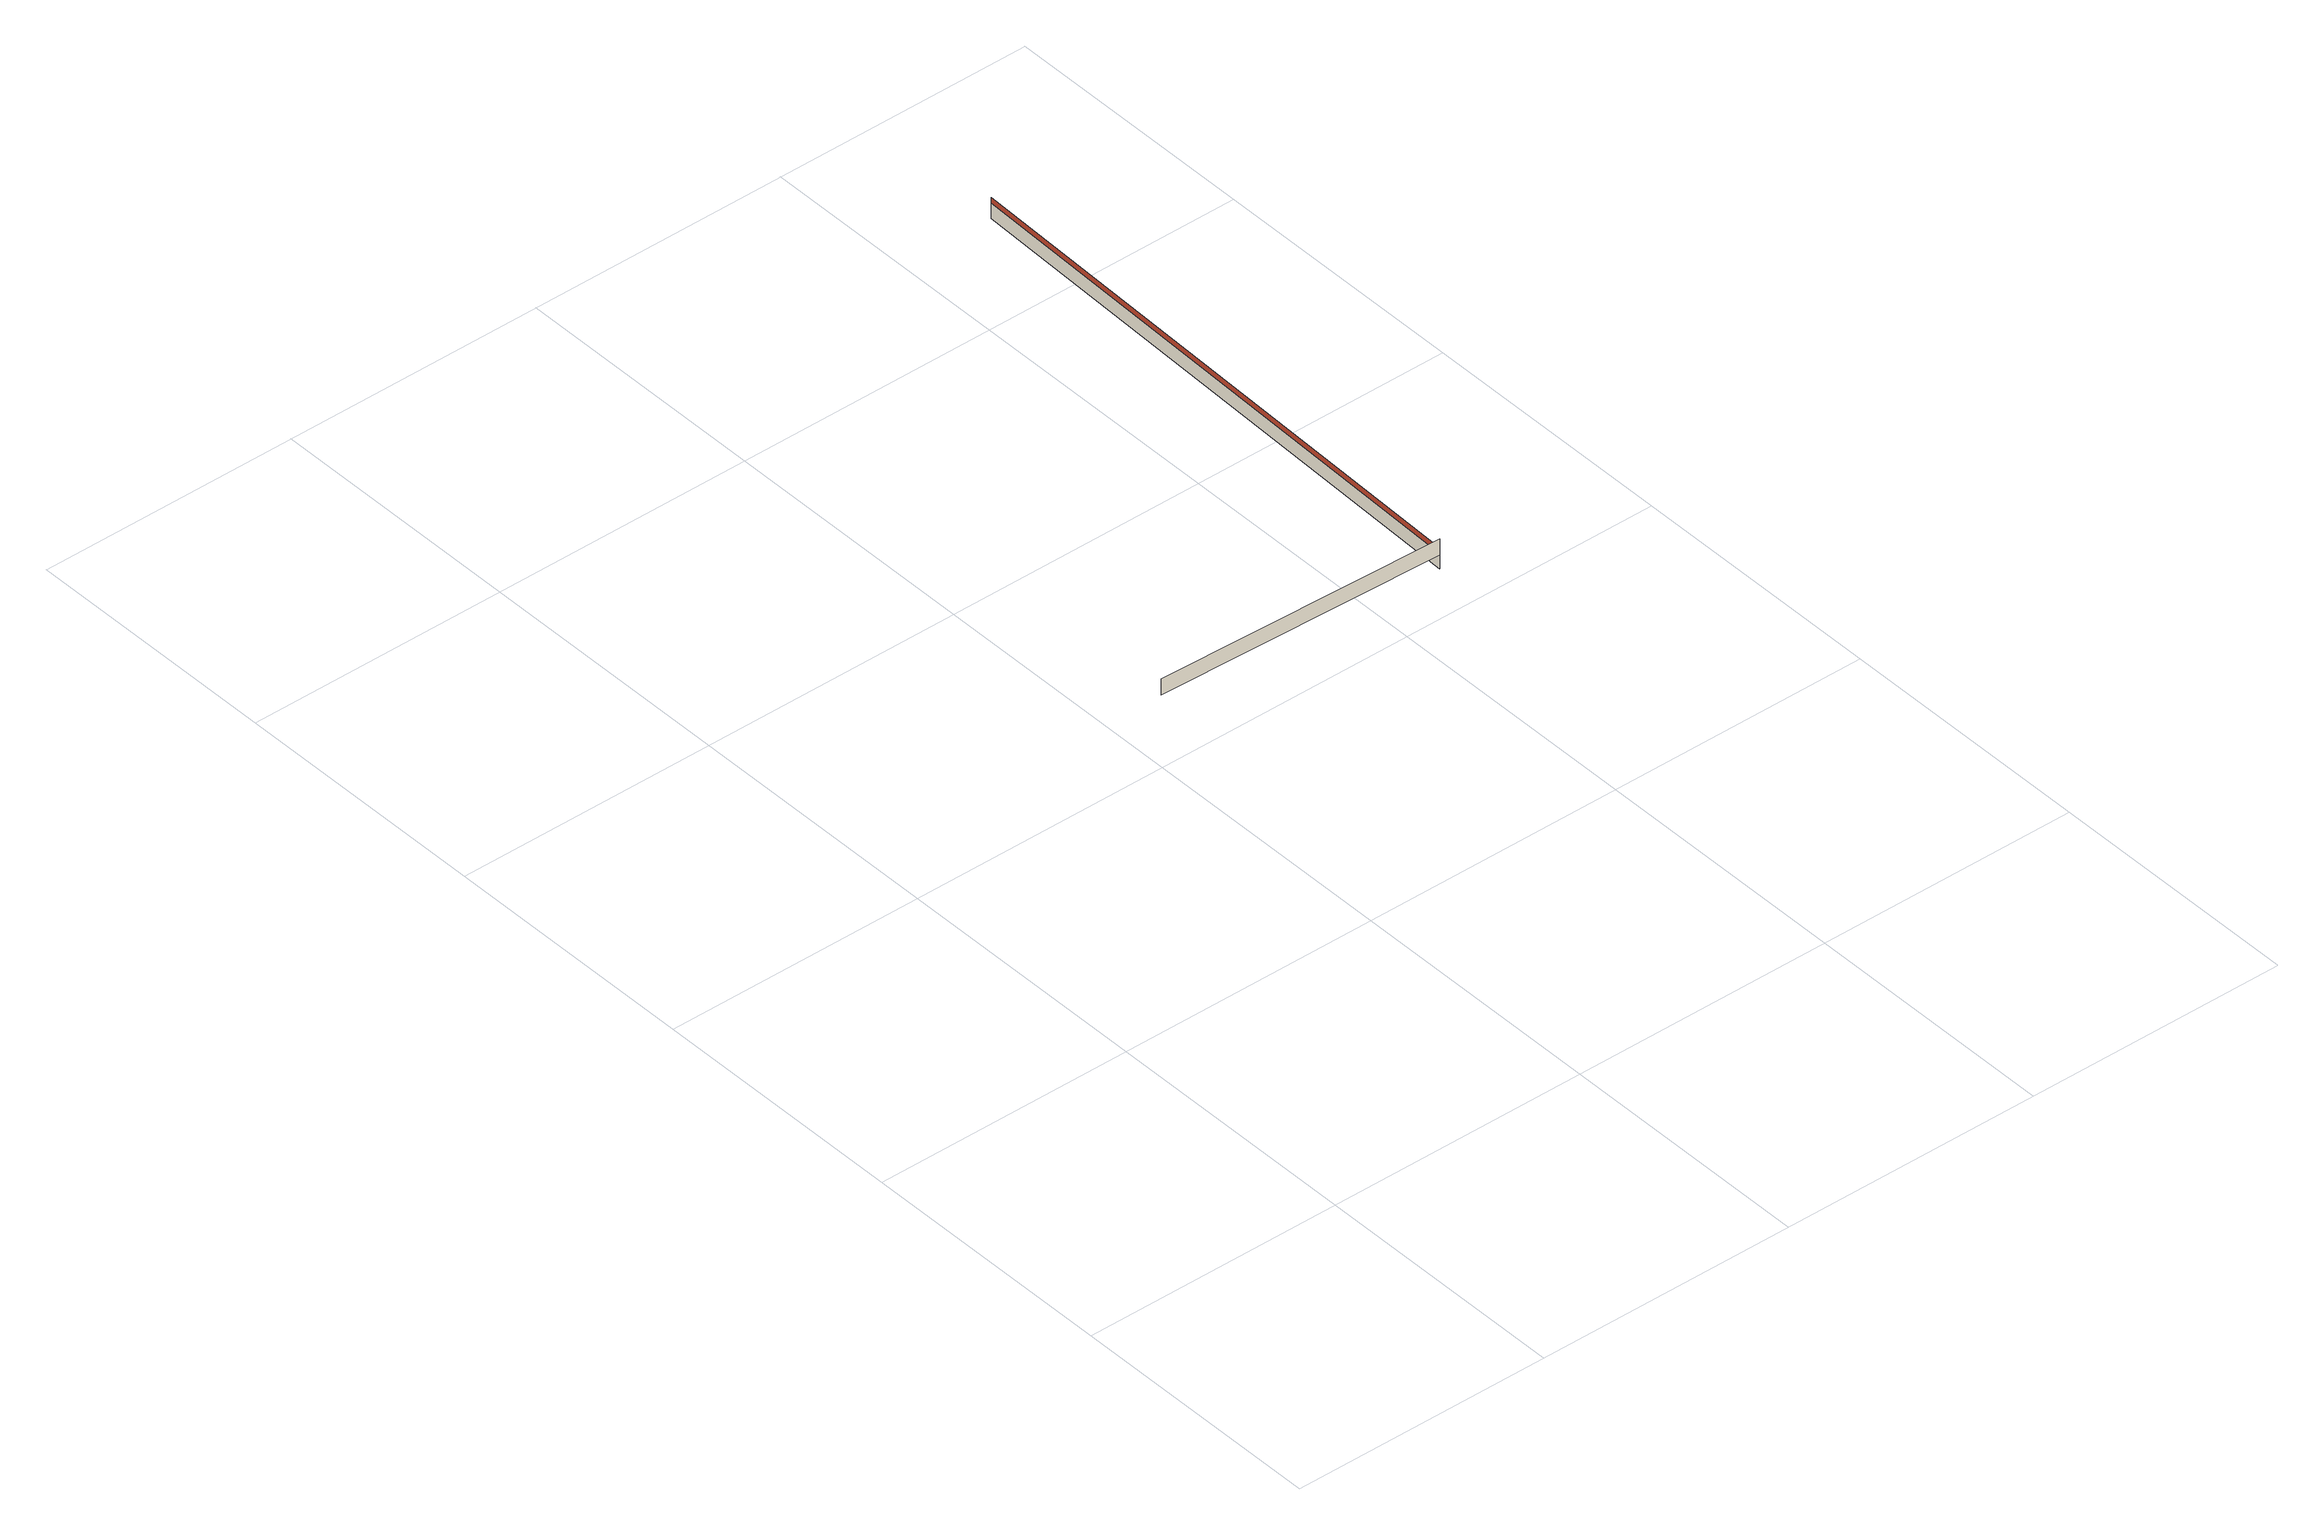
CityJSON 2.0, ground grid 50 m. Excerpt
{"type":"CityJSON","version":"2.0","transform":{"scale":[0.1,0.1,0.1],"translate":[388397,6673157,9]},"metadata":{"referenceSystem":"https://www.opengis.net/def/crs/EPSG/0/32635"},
"CityObjects":{
"building1":{"type":"Building","attributes":{"measuredHeight":0.1,"roofType":"1000","yearOfDemolition":2025,"RATU":0},"address":[{"CountryName":"Finland","LocalityName":"Helsinki"}]},
"building2":{"type":"Building","attributes":{"measuredHeight":3.8,"roofType":"1000","storeysAboveGround":1,"yearOfConstruction":2025,"class":"Lämmittämättömät varastot","usage":"Varastorakennus","VTJ_PRT":"1041561305","RATU":74002},"address":[{"CountryName":"Finland","LocalityName":"Helsinki","ThoroughfareNumber":"8","ThoroughfareName":"Mustikkamaanpolku","PostalCode":"00570"}],"geometry":[{"type":"MultiSurface","lod":"2","boundaries":[[[0,1,2]]],"semantics":{"surfaces":[{"type":"WallSurface","ZMax":3.8,"ZMin":0,"ZMinASL":12,"Area":13.5,"ZMaxASL":16.3}],"values":[0]}}]},
"building3":{"type":"Building","attributes":{"measuredHeight":3.2,"roofType":"1000","yearOfConstruction":2017,"usage":"Kauppa tai kioski","RATU":0},"address":[{"CountryName":"Finland","LocalityName":"Helsinki"}],"geometry":[{"type":"MultiSurface","lod":"2","boundaries":[[[3,4,5,6]]],"semantics":{"surfaces":[{"type":"WallSurface","ZMax":3.2,"ZMin":0,"ZMinASL":13,"Area":19.6,"ZMaxASL":16.1}],"values":[0]}}]},
"building4":{"type":"Building","attributes":{"measuredHeight":4,"roofType":"3500","storeysAboveGround":1,"yearOfConstruction":1969,"class":"Omakotitalot","function":"Yhden asunnon talot","usage":"Asuinrakennus","VTJ_PRT":"103285912L","RATU":40766},"address":[{"CountryName":"Finland","LocalityName":"Helsinki","ThoroughfareNumber":"10","ThoroughfareName":"Mustikkamaantie","PostalCode":"00570"}],"geometry":[{"type":"MultiSurface","lod":"2","boundaries":[[[7,8,7,9]]],"semantics":{"surfaces":[{"type":"WallSurface"}],"values":[0]}}]},
"building5":{"type":"Building","attributes":{"measuredHeight":4.1,"roofType":"3500","storeysAboveGround":1,"yearOfConstruction":1969,"class":"Omakotitalot","function":"Yhden asunnon talot","usage":"Asuinrakennus","VTJ_PRT":"103285909H","RATU":40763},"address":[{"CountryName":"Finland","LocalityName":"Helsinki","ThoroughfareNumber":"10","ThoroughfareName":"Mustikkamaantie","PostalCode":"00570"}],"geometry":[{"type":"MultiSurface","lod":"2","boundaries":[[[10,11,12,13]],[[14,13,10,15]],[[10,11,10,15]],[[13,12,13,14]]],"semantics":{"surfaces":[{"type":"RoofSurface"},{"type":"WallSurface"}],"values":[0,1,1,1]}}]},
"building6":{"type":"Building","attributes":{"measuredHeight":2.2,"roofType":"1000","yearOfConstruction":1969,"usage":"Muuntamo"},"address":[{"CountryName":"Finland","LocalityName":"Helsinki"}]},
"building7":{"type":"Building","attributes":{"measuredHeight":4,"roofType":"3500","storeysAboveGround":1,"yearOfConstruction":1969,"class":"Talousrakennukset","function":"Talousrakennukset","usage":"Talousrakennus","VTJ_PRT":"103285915P","RATU":40770},"address":[{"CountryName":"Finland","LocalityName":"Helsinki","ThoroughfareNumber":"10","ThoroughfareName":"Mustikkamaantie","PostalCode":"00570"}],"geometry":[{"type":"MultiSurface","lod":"2","boundaries":[[[16,17,18,19]]],"semantics":{"surfaces":[{"type":"WallSurface"}],"values":[0]}}]}
},
"vertices":[
[1,10,73],[1,10,66],[1,10,35],
[589,1106,39],[589,1106,71],[1144,1089,71],[1144,1089,39],
[1144,1089,51],[1144,1089,60],[1144,1089,20],
[1144,1089,42],[1144,1089,53],[1178,2203,53],[1178,2203,42],[1178,2203,11],[1144,1089,11],
[1178,2203,35],[1178,2203,44],[1178,2203,34],[1178,2203,5]
]}
